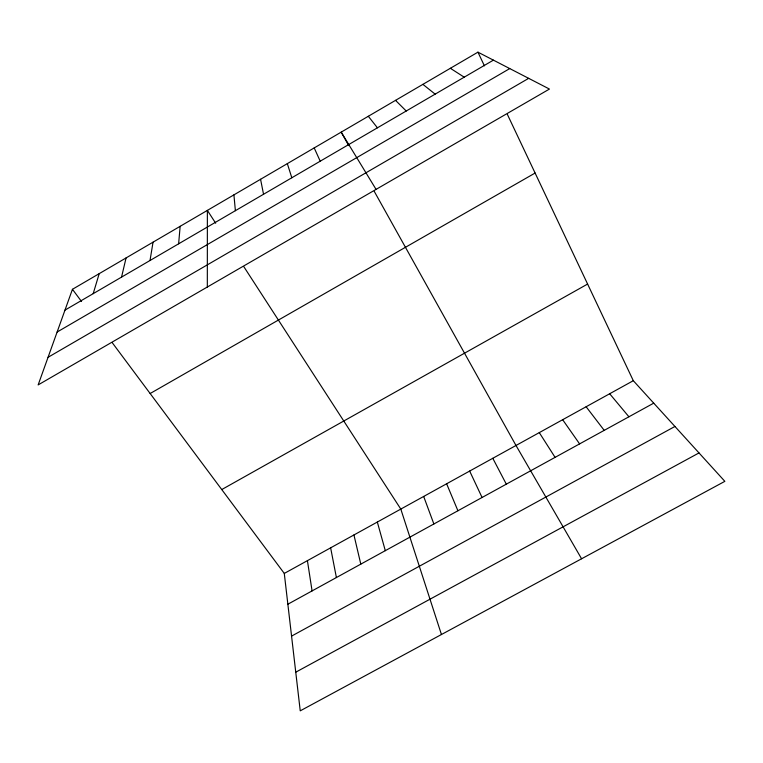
<?xml version="1.0" encoding="UTF-8"?>
<svg xmlns="http://www.w3.org/2000/svg" width="763" height="763" viewBox="0 0 763 763"><rect width="100%" height="100%" fill="white"/><g stroke="black" fill="none" stroke-linecap="round" stroke-linejoin="round"><path stroke-width="1.14" d="M207.326 287.022L207.374 210.397L215.681 223.216M178.628 243.807L180.154 226.315M150.015 260.498L153.048 242.167M121.546 277.112L126.067 257.942M93.2 293.65L99.2 273.659M72.447 289.301L38.15 384.914L549.446 89.061L477.943 52.161L72.447 289.301L81.527 301.48M64.979 310.121L493.403 60.143M57.12 332.039L509.751 68.575M48.059 357.303L528.673 78.341M150.149 393.517L535.111 173.039M221.756 489.56L587.605 284.055M284.284 573.423L633.309 380.699L724.85 481.339L300.24 710.839L284.284 573.423L112.39 342.883M287.861 604.22L653.729 403.15M291.561 636.113L674.94 426.469M295.758 672.193L699.003 452.926M450.361 68.298L464.209 77.177M422.893 84.359L435.148 94.135M395.539 100.354L406.221 111.007M609.675 393.756L628.922 416.789M368.31 116.272L377.427 127.812M586.127 406.755L604.22 430.37M562.665 419.717L579.603 443.894M243.902 266.792L400.804 509.083L441.443 634.52M539.288 432.621L555.082 457.371M376.064 189.386L341.204 132.133L348.72 145.599M581.578 558.774L515.998 445.478L374.251 191.37M492.793 458.296L506.317 484.171M477.943 52.161L484.41 65.837M507.357 114.364L633.309 380.699M469.665 471.057L482.073 497.495M314.203 147.917L320.222 161.193M446.632 483.78L457.924 510.762M423.675 496.455L433.87 523.981M287.327 163.635L291.819 177.76M377.332 522.054L385.305 550.676M353.937 534.968L360.804 564.134M260.565 179.286L263.54 194.26M330.637 547.834L336.397 577.553M307.413 560.652L312.077 590.915M233.917 194.87L235.386 210.683"/></g></svg>
